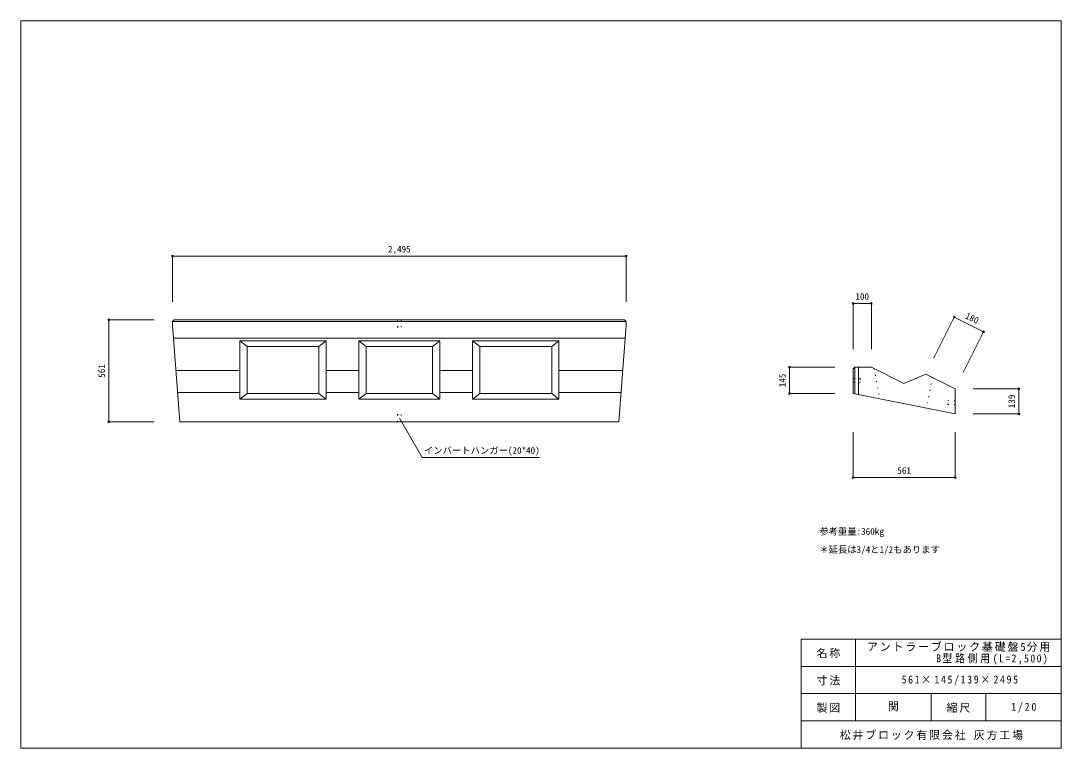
# Model space of a CAD drawing. Units: millimetres, scale not verified. Extents: x 1340 to 7060, y 970 to 4969.
import ezdxf
from ezdxf.enums import TextEntityAlignment as Align

# ---------------------------------------------------------------- set-up
doc = ezdxf.new("R2010")
doc.units = ezdxf.units.MM
doc.header["$LTSCALE"] = 20
doc.header["$PDMODE"] = 32
doc.header["$PDSIZE"] = 10
doc.linetypes.add('DOTTED', pattern=[1.75, 0.25, -1.5])
for name, color, linetype, lineweight in [('_0-0_', 7, 'Continuous', 18), ('_0-1_', 7, 'Continuous', 18), ('_0-2_', 4, 'Continuous', 9)]:
    doc.layers.add(name, color=color, linetype=linetype, lineweight=lineweight)
doc.styles.add('ＭＳ ゴシック', font='')
doc.styles.get('ＭＳ ゴシック').set_extended_font_data('MS Gothic')

msp = doc.modelspace()

# ---------------------------------------------------------------- linework, layer by layer
at = {"layer": '_0-0_'}
for p, q in [((1340, 4969), (1340, 970)), ((7060, 4969), (1340, 4969)), ((7060, 970), (7060, 4969)), ((7060, 1570), (5630, 1570)), ((5630, 970), (5630, 1570)), ((5930, 1120), (5930, 1570)), ((7060, 1420), (5630, 1420)), ((7060, 1270), (5630, 1270)), ((6345, 1120), (6345, 1270)), ((6645, 1120), (6645, 1270)), ((7060, 1120), (5630, 1120)), ((1340, 970), (7060, 970))]:
    msp.add_line(p, q, dxfattribs=at)
at = {"layer": '_0-1_', "color": 4, "lineweight": 9}
for p, q in [((2173.78, 3674.5), (4668.78, 3674.5)), ((2173.78, 3674.5), (2173.78, 3424.5)), ((4668.78, 3674.5), (4668.78, 3424.5))]:
    msp.add_line(p, q, dxfattribs=at)
at = {"layer": '_0-1_'}
for p, q in [((2173.78, 3315.5), (2182.78, 3324.5)), ((2182.78, 3324.5), (4659.78, 3324.5)), ((4659.78, 3324.5), (4668.78, 3315.5)), ((2173.78, 3315.5), (4668.78, 3315.5)), ((2173.78, 3315.5), (2173.78, 3294.5)), ((2213.79, 2763.87), (2173.78, 3294.5)), ((4668.78, 3294.5), (4628.77, 2763.87)), ((4668.78, 3315.5), (4668.78, 3294.5)), ((4663.5, 3224.5), (2179.06, 3224.5)), ((2543.78, 3209.5), (3018.78, 3209.5)), ((2543.78, 3209.5), (2543.78, 2889.5)), ((2543.78, 3209.5), (2583.78, 3178.57)), ((2978.78, 3178.57), (3018.78, 3209.5)), ((3018.78, 3209.5), (3018.78, 2889.5)), ((3198.78, 3209.5), (3198.78, 2889.5)), ((3198.78, 3209.5), (3643.78, 3209.5)), ((3198.78, 3209.5), (3238.78, 3178.57)), ((3603.78, 3178.57), (3643.78, 3209.5)), ((3643.78, 3209.5), (3643.78, 2889.5)), ((3823.78, 3209.5), (4298.78, 3209.5)), ((3823.78, 3209.5), (3823.78, 2889.5)), ((3823.78, 3209.5), (3863.78, 3178.57)), ((4258.78, 3178.57), (4298.78, 3209.5)), ((4298.78, 3209.5), (4298.78, 2889.5)), ((2583.78, 3178.57), (2583.78, 2920.15)), ((2978.78, 3178.57), (2583.78, 3178.57)), ((2978.78, 3178.57), (2978.78, 2920.15)), ((3603.78, 3178.57), (3238.78, 3178.57)), ((3238.78, 3178.57), (3238.78, 2920.15)), ((3603.78, 3178.57), (3603.78, 2920.15)), ((3863.78, 3178.57), (4258.78, 3178.57)), ((3863.78, 3178.57), (3863.78, 2920.15)), ((4258.78, 3178.57), (4258.78, 2920.15)), ((2192.54, 3045.61), (2543.78, 3045.61)), ((3018.78, 3045.61), (3198.78, 3045.61)), ((3643.78, 3045.61), (3823.78, 3045.61)), ((4298.78, 3045.61), (4650.01, 3045.61)), ((5916.22, 3055.5), (5925.22, 3064.5)), ((5916.22, 3055.5), (5916.22, 2919.5)), ((5925.22, 3064.5), (5925.22, 2917.7)), ((6016.22, 3064.5), (5925.22, 3064.5)), ((5946.22, 3064.5), (5946.22, 2913.5)), ((6016.22, 3064.5), (6195.11, 2975.06)), ((6315.85, 3026.49), (6195.11, 2975.06)), ((6315.85, 3026.49), (6476.85, 2945.99)), ((2201.65, 2924.87), (2543.78, 2924.87)), ((2583.78, 2920.15), (2543.78, 2889.5)), ((2978.78, 2920.15), (2583.78, 2920.15)), ((2978.78, 2920.15), (3018.78, 2889.5)), ((3018.78, 2924.87), (3198.78, 2924.87)), ((3238.78, 2920.15), (3198.78, 2889.5)), ((3603.78, 2920.15), (3238.78, 2920.15)), ((3603.78, 2920.15), (3643.78, 2889.5)), ((3643.78, 2924.87), (3823.78, 2924.87)), ((3863.78, 2920.15), (3823.78, 2889.5)), ((3863.78, 2920.15), (4258.78, 2920.15)), ((4258.78, 2920.15), (4298.78, 2889.5)), ((4298.78, 2924.87), (4640.91, 2924.87)), ((5916.22, 2919.5), (6476.85, 2807.37)), ((6476.85, 2945.99), (6476.85, 2807.37)), ((3018.78, 2889.5), (2543.78, 2889.5)), ((3643.78, 2889.5), (3198.78, 2889.5)), ((4298.78, 2889.5), (3823.78, 2889.5)), ((2213.79, 2763.87), (4628.77, 2763.87))]:
    msp.add_line(p, q, dxfattribs=at)
at = {"layer": '_0-1_', "linetype": 'DOTTED'}
for p, q in [((3411.28, 3324.5), (3411.28, 3284.5)), ((3431.28, 3284.5), (3431.28, 3324.5)), ((3411.28, 3284.5), (3431.28, 3284.5)), ((6031.22, 3057.03), (6062.15, 2890.31)), ((5916.22, 3002), (5956.22, 3002)), ((5916.22, 2982), (5956.22, 2982)), ((5956.22, 3002), (5956.22, 2982)), ((6351.22, 3008.8), (6320.57, 2838.63)), ((6436.85, 2859.97), (6436.85, 2879.97)), ((6476.85, 2879.97), (6436.85, 2879.97)), ((3411.28, 2803.87), (3431.28, 2803.87)), ((3411.28, 2803.87), (3411.28, 2763.87)), ((3431.28, 2763.87), (3431.28, 2803.87)), ((6476.85, 2859.97), (6436.85, 2859.97))]:
    msp.add_line(p, q, dxfattribs=at)
at = {"layer": '_0-1_', "color": 4}
for p in [(2173.78, 3674.5), (4668.78, 3674.5)]:
    msp.add_point(p, dxfattribs=at)
at = {"layer": '_0-2_'}
for p, q in [((6016.22, 3414.5), (5916.22, 3414.5)), ((5916.22, 3414.5), (5916.22, 3164.5)), ((6016.22, 3414.5), (6016.22, 3164.5)), ((1823.78, 2763.87), (1823.78, 3324.5)), ((1823.78, 3324.5), (2073.78, 3324.5)), ((6472.38, 3339.54), (6360.58, 3115.93)), ((6472.38, 3339.54), (6633.38, 3259.04)), ((6633.38, 3259.04), (6521.57, 3035.43)), ((5566.22, 2919.5), (5566.22, 3064.5)), ((5566.22, 3064.5), (5816.22, 3064.5)), ((5566.22, 2919.5), (5816.22, 2919.5)), ((6826.85, 2945.99), (6576.85, 2945.99)), ((6826.85, 2945.99), (6826.85, 2807.37)), ((6826.85, 2807.37), (6576.85, 2807.37)), ((1823.78, 2763.87), (2073.78, 2763.87)), ((5916.22, 2457.37), (5916.22, 2707.37)), ((6476.85, 2457.37), (6476.85, 2707.37)), ((6476.85, 2457.37), (5916.22, 2457.37))]:
    msp.add_line(p, q, dxfattribs=at)
at = {"layer": '_0-2_', "color": 7, "lineweight": 18}
for p, q in [((3421.28, 2783.87), (3546.28, 2567.36)), ((3546.28, 2567.36), (4191.28, 2567.36))]:
    msp.add_line(p, q, dxfattribs=at)
at = {"layer": '_0-2_'}
for p in [(5916.22, 3414.5), (6016.22, 3414.5), (1823.78, 3324.5), (6472.38, 3339.54), (6633.38, 3259.04), (5566.22, 3064.5), (5566.22, 2919.5), (6826.85, 2945.99), (6826.85, 2807.37), (1823.78, 2763.87), (5916.22, 2457.37), (6476.85, 2457.37)]:
    msp.add_point(p, dxfattribs=at)

# ---------------------------------------------------------------- texts
at = {"layer": '_0-0_', "color": 4, "style": 'ＭＳ ゴシック'}
for s, p in [('参考重量:360㎏', (5730, 2132.5)), ('＊延長は3/4と1/2もあります', (5730, 2032.5))]:
    msp.add_text(s, height=36.66, dxfattribs=at).set_placement(p, align=Align.BOTTOM_LEFT)
at = {"layer": '_0-0_', "style": 'ＭＳ ゴシック'}
msp.add_text('関', height=43.99, dxfattribs=at).set_placement((6107.5, 1165), align=Align.BOTTOM_LEFT)
at = {"layer": '_0-0_', "char_height": 43.99, "attachment_point": 7, "style": 'ＭＳ ゴシック'}
for s, insert in [('\\T1.17;アントラーブロック基礎盤5分用', (5992.5, 1500)), ('\\T1.17;名称', (5715, 1465)), ('\\T1.28;\\W0.9;B型路側用(L=2,500)', (6372.5, 1430)), ('\\T1.34;\\W0.9;561×145/139×2495', (6182.5, 1315)), ('\\T1.17;寸法', (5715, 1315)), ('\\T1.17;製図', (5715, 1165)), ('\\T1.17;縮尺', (6430, 1165)), ('\\T1.38;\\W0.9;1/20', (6785, 1165)), ('\\T1.17;松井ブロック有限会社\\~灰方工場', (5842.5, 1015))]:
    msp.add_mtext(s, dxfattribs=dict(at, insert=insert))
at = {"layer": '_0-1_', "color": 4, "style": 'ＭＳ ゴシック'}
msp.add_text('2,495', height=36.66, dxfattribs=at).set_placement((3358.78, 3684.5), align=Align.BOTTOM_LEFT)
at = {"layer": '_0-2_', "style": 'ＭＳ ゴシック'}
for s, p in [('100', (5928.72, 3424.5)), ('インバートハンガー(20*40)', (3556.28, 2577.36)), ('561', (6159.04, 2467.37))]:
    msp.add_text(s, height=36.66, dxfattribs=at).set_placement(p, align=Align.BOTTOM_LEFT)
for s, rotation, p in [('180', 333.435, (6523.81, 3325)), ('561', 90, (1813.78, 3006.69)), ('145', 90, (5556.22, 2954.5)), ('139', 90, (6816.85, 2839.18))]:
    msp.add_text(s, height=36.66, rotation=rotation, dxfattribs=at).set_placement(p, align=Align.BOTTOM_LEFT)

doc.saveas('drawing.dxf')
